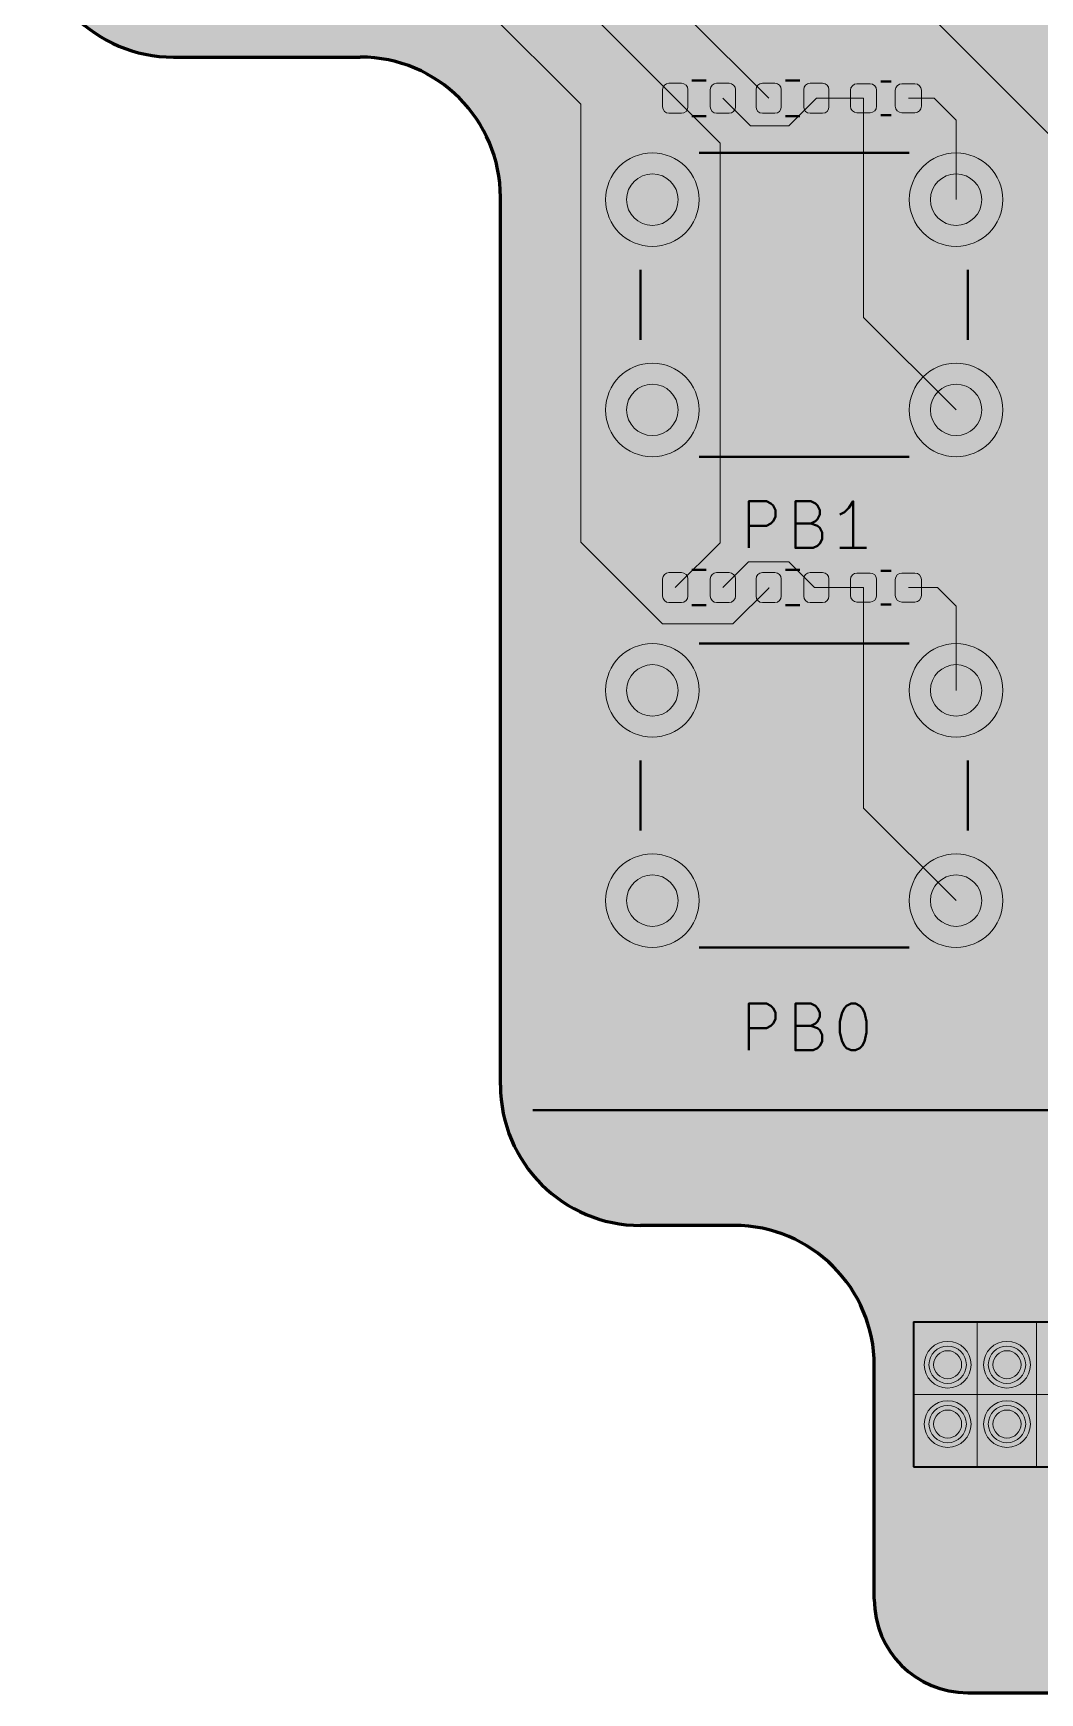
# Model space of a CAD drawing. Header units: millimetres. Extents: x 0 to 100, y -70 to 0.
# Drawn here: x 0 to 21.54, y -70 to -34.49 of the extents above; entities that cross this region are included whole.
import ezdxf

# ---------------------------------------------------------------- set-up
doc = ezdxf.new("R2010")
doc.units = ezdxf.units.MM
for name, color, linetype, lineweight, true_color in [('application board pcb edge', 18, 'Continuous', 60, 0x000000), ('application board tht F.Cu', 8, 'Continuous', 18, 0x777779), ('application board tht F.Silkscreen', 18, 'Continuous', 40, 0x000000), ('GPIO connector frame', 18, 'Continuous', 35, 0x000000), ('GPIO connector holes', 18, 'Continuous', 5, 0x000000), ('pcb board fill', 7, 'Continuous', 13, 0xefefef)]:
    doc.layers.add(name, color=color, linetype=linetype, lineweight=lineweight, true_color=true_color)

msp = doc.modelspace()

# ---------------------------------------------------------------- hatches: boundary and pattern name
at = {"layer": 'pcb board fill', "transparency": 33554687}
h = msp.add_hatch(color=256, dxfattribs=at)
edge = h.paths.add_edge_path(flags=0)
edge.add_line((100, -67.01), (100, -35.01))
edge.add_line((100, -35.01), (100, -3))
edge.add_arc((97, -3), 3, 0, 90)
edge.add_line((97, 0), (50, 0))
edge.add_line((50, 0), (3, 0))
edge.add_arc((3, -3), 3, 90, 180)
edge.add_line((0, -3), (0, -32))
edge.add_arc((3, -32), 3, 180, 270)
edge.add_line((3, -35), (7, -35))
edge.add_arc((7, -38), 3, 0, 90, ccw=False)
edge.add_line((10, -38), (10, -57))
edge.add_arc((13, -57), 3, 180, 270)
edge.add_line((13, -60), (15, -60))
edge.add_arc((15, -63), 3, 0, 90, ccw=False)
edge.add_line((18, -63), (18, -68))
edge.add_arc((20, -68), 2, 180, 270)
edge.add_line((20, -70), (50, -70))
edge.add_line((50, -70), (97, -70.000025))
edge.add_arc((96.9974, -66.9974), 3.002626, 270.0496133, 359.7595675)

# ---------------------------------------------------------------- linework, layer by layer
at = {"layer": 'application board pcb edge', "color": 18, "true_color": 0x000000, "flags": 128}
for points in [[(0, -32, 0.414213562), (3, -35)], [(10, -38, 0.414213562), (7, -35)], [(10, -57, 0.414213562), (13, -60)], [(18, -63, 0.414213562), (15, -60)], [(18, -68, 0.414213562), (20, -70)]]:
    msp.add_lwpolyline(points, format="xyb", dxfattribs=at)
for points in [[(3, -35), (7, -35)], [(10, -57), (10, -38)], [(15, -60), (13, -60)], [(18, -68), (18, -63)], [(20, -70), (50, -70)]]:
    msp.add_lwpolyline(points, dxfattribs=at)
at = {"layer": 'application board tht F.Cu', "flags": 128}
for points in [[(7.82, -29.96), (13.74, -35.88)], [(16, -30.91), (21.78, -36.69)], [(9.66, -33.95), (11.72, -36.01)], [(14.02, -34.16), (15.74, -35.88)], [(14.01, -36.065), (13.999724, -36.116662), (13.970459, -36.160459), (13.926662, -36.189724), (13.875, -36.2), (13.605, -36.2), (13.553338, -36.189724), (13.509541, -36.160459), (13.480276, -36.116662), (13.47, -36.065), (13.47, -35.695), (13.480276, -35.643338), (13.509541, -35.599541), (13.553338, -35.570276), (13.605, -35.56), (13.875, -35.56), (13.926662, -35.570276), (13.970459, -35.599541), (13.999724, -35.643338), (14.01, -35.695), (14.01, -36.065)], [(15.03, -36.065), (15.019724, -36.116662), (14.990459, -36.160459), (14.946662, -36.189724), (14.895, -36.2), (14.625, -36.2), (14.573338, -36.189724), (14.529541, -36.160459), (14.500276, -36.116662), (14.49, -36.065), (14.49, -35.695), (14.500276, -35.643338), (14.529541, -35.599541), (14.573338, -35.570276), (14.625, -35.56), (14.895, -35.56), (14.946662, -35.570276), (14.990459, -35.599541), (15.019724, -35.643338), (15.03, -35.695), (15.03, -36.065)], [(16.01, -36.065), (15.999724, -36.116662), (15.970459, -36.160459), (15.926662, -36.189724), (15.875, -36.2), (15.605, -36.2), (15.553338, -36.189724), (15.509541, -36.160459), (15.480276, -36.116662), (15.47, -36.065), (15.47, -35.695), (15.480276, -35.643338), (15.509541, -35.599541), (15.553338, -35.570276), (15.605, -35.56), (15.875, -35.56), (15.926662, -35.570276), (15.970459, -35.599541), (15.999724, -35.643338), (16.01, -35.695), (16.01, -36.065)], [(17.03, -36.065), (17.019724, -36.116662), (16.990459, -36.160459), (16.946662, -36.189724), (16.895, -36.2), (16.625, -36.2), (16.573338, -36.189724), (16.529541, -36.160459), (16.500276, -36.116662), (16.49, -36.065), (16.49, -35.695), (16.500276, -35.643338), (16.529541, -35.599541), (16.573338, -35.570276), (16.625, -35.56), (16.895, -35.56), (16.946662, -35.570276), (16.990459, -35.599541), (17.019724, -35.643338), (17.03, -35.695), (17.03, -36.065)], [(17.49, -35.71), (17.500657, -35.656424), (17.531005, -35.611005), (17.576424, -35.580657), (17.63, -35.57), (17.91, -35.57), (17.963576, -35.580657), (18.008995, -35.611005), (18.039343, -35.656424), (18.05, -35.71), (18.05, -36.05), (18.039343, -36.103576), (18.008995, -36.148995), (17.963576, -36.179343), (17.91, -36.19), (17.63, -36.19), (17.576424, -36.179343), (17.531005, -36.148995), (17.500657, -36.103576), (17.49, -36.05), (17.49, -35.71)], [(18.45, -35.71), (18.460657, -35.656424), (18.491005, -35.611005), (18.536424, -35.580657), (18.59, -35.57), (18.87, -35.57), (18.923576, -35.580657), (18.968995, -35.611005), (18.999343, -35.656424), (19.01, -35.71), (19.01, -36.05), (18.999343, -36.103576), (18.968995, -36.148995), (18.923576, -36.179343), (18.87, -36.19), (18.59, -36.19), (18.536424, -36.179343), (18.491005, -36.148995), (18.460657, -36.103576), (18.45, -36.05), (18.45, -35.71)], [(11.72, -36.01), (11.72, -45.38)], [(13.74, -35.88), (14.7, -36.84)], [(14.76, -35.88), (15.35, -36.47)], [(16.17, -36.47), (16.76, -35.88)], [(16.76, -35.88), (17.77, -35.88)], [(17.77, -35.88), (17.77, -40.57)], [(19.28, -35.88), (18.73, -35.88)], [(19.75, -36.35), (19.28, -35.88)], [(15.35, -36.47), (16.17, -36.47)], [(19.75, -38.05), (19.75, -36.35)], [(14.7, -36.84), (14.7, -45.39)], [(17.77, -40.57), (19.75, -42.55)], [(11.72, -45.38), (13.47, -47.13)], [(14.7, -45.39), (13.74, -46.35)], [(15.307, -45.803), (14.76, -46.35)], [(16.173, -45.803), (15.307, -45.803)], [(16.72, -46.35), (16.173, -45.803)], [(14.01, -46.535), (13.999724, -46.586662), (13.970459, -46.630459), (13.926662, -46.659724), (13.875, -46.67), (13.605, -46.67), (13.553338, -46.659724), (13.509541, -46.630459), (13.480276, -46.586662), (13.47, -46.535), (13.47, -46.165), (13.480276, -46.113338), (13.509541, -46.069541), (13.553338, -46.040276), (13.605, -46.03), (13.875, -46.03), (13.926662, -46.040276), (13.970459, -46.069541), (13.999724, -46.113338), (14.01, -46.165), (14.01, -46.535)], [(15.03, -46.535), (15.019724, -46.586662), (14.990459, -46.630459), (14.946662, -46.659724), (14.895, -46.67), (14.625, -46.67), (14.573338, -46.659724), (14.529541, -46.630459), (14.500276, -46.586662), (14.49, -46.535), (14.49, -46.165), (14.500276, -46.113338), (14.529541, -46.069541), (14.573338, -46.040276), (14.625, -46.03), (14.895, -46.03), (14.946662, -46.040276), (14.990459, -46.069541), (15.019724, -46.113338), (15.03, -46.165), (15.03, -46.535)], [(16.01, -46.535), (15.999724, -46.586662), (15.970459, -46.630459), (15.926662, -46.659724), (15.875, -46.67), (15.605, -46.67), (15.553338, -46.659724), (15.509541, -46.630459), (15.480276, -46.586662), (15.47, -46.535), (15.47, -46.165), (15.480276, -46.113338), (15.509541, -46.069541), (15.553338, -46.040276), (15.605, -46.03), (15.875, -46.03), (15.926662, -46.040276), (15.970459, -46.069541), (15.999724, -46.113338), (16.01, -46.165), (16.01, -46.535)], [(17.03, -46.535), (17.019724, -46.586662), (16.990459, -46.630459), (16.946662, -46.659724), (16.895, -46.67), (16.625, -46.67), (16.573338, -46.659724), (16.529541, -46.630459), (16.500276, -46.586662), (16.49, -46.535), (16.49, -46.165), (16.500276, -46.113338), (16.529541, -46.069541), (16.573338, -46.040276), (16.625, -46.03), (16.895, -46.03), (16.946662, -46.040276), (16.990459, -46.069541), (17.019724, -46.113338), (17.03, -46.165), (17.03, -46.535)], [(17.49, -46.18), (17.500657, -46.126424), (17.531005, -46.081005), (17.576424, -46.050657), (17.63, -46.04), (17.91, -46.04), (17.963576, -46.050657), (18.008995, -46.081005), (18.039343, -46.126424), (18.05, -46.18), (18.05, -46.52), (18.039343, -46.573576), (18.008995, -46.618995), (17.963576, -46.649343), (17.91, -46.66), (17.63, -46.66), (17.576424, -46.649343), (17.531005, -46.618995), (17.500657, -46.573576), (17.49, -46.52), (17.49, -46.18)], [(18.45, -46.18), (18.460657, -46.126424), (18.491005, -46.081005), (18.536424, -46.050657), (18.59, -46.04), (18.87, -46.04), (18.923576, -46.050657), (18.968995, -46.081005), (18.999343, -46.126424), (19.01, -46.18), (19.01, -46.52), (18.999343, -46.573576), (18.968995, -46.618995), (18.923576, -46.649343), (18.87, -46.66), (18.59, -46.66), (18.536424, -46.649343), (18.491005, -46.618995), (18.460657, -46.573576), (18.45, -46.52), (18.45, -46.18)], [(14.97, -47.13), (15.74, -46.36)], [(15.74, -46.36), (15.74, -46.35)], [(17.77, -46.35), (16.72, -46.35)], [(17.77, -51.07), (17.77, -46.35)], [(18.73, -46.35), (19.35, -46.35)], [(19.35, -46.35), (19.75, -46.75)], [(19.75, -46.75), (19.75, -48.55)], [(13.47, -47.13), (14.97, -47.13)], [(19.75, -53.05), (17.77, -51.07)]]:
    msp.add_lwpolyline(points, dxfattribs=at)
at = {"layer": 'application board tht F.Cu'}
for centre, radius in [((13.25, -38.05), 1), ((19.75, -38.05), 1), ((13.25, -38.05), 0.55), ((19.75, -38.05), 0.55), ((13.25, -42.55), 1), ((19.75, -42.55), 1), ((13.25, -42.55), 0.55), ((19.75, -42.55), 0.55), ((13.25, -48.55), 1), ((19.75, -48.55), 1), ((13.25, -48.55), 0.55), ((19.75, -48.55), 0.55), ((13.25, -53.05), 1), ((19.75, -53.05), 1), ((13.25, -53.05), 0.55), ((19.75, -53.05), 0.55), ((19.57, -62.98), 0.5), ((20.84, -62.98), 0.5), ((19.57, -62.98), 0.3), ((20.84, -62.98), 0.3), ((19.57, -64.25), 0.5), ((20.84, -64.25), 0.5), ((19.57, -64.25), 0.3), ((20.84, -64.25), 0.3)]:
    msp.add_circle(centre, radius, dxfattribs=at)
at = {"layer": 'application board tht F.Silkscreen', "flags": 128}
for points in [[(14.403641, -35.5), (14.096359, -35.5)], [(16.403641, -35.5), (16.096359, -35.5)], [(18.142164, -35.52), (18.357836, -35.52)], [(14.403641, -36.26), (14.096359, -36.26)], [(16.403641, -36.26), (16.096359, -36.26)], [(18.142164, -36.24), (18.357836, -36.24)], [(18.75, -37.05), (14.25, -37.05)], [(13, -39.55), (13, -41.05)], [(20, -41.05), (20, -39.55)], [(14.25, -43.55), (18.75, -43.55)], [(15.311904, -45.50238), (15.311904, -44.50238), (15.692857, -44.50238), (15.788095, -44.55), (15.835714, -44.597619), (15.883333, -44.692857), (15.883333, -44.835714), (15.835714, -44.930952), (15.788095, -44.978571), (15.692857, -45.02619), (15.311904, -45.02619)], [(16.645238, -44.978571), (16.788095, -45.02619), (16.835714, -45.073809), (16.883333, -45.169047), (16.883333, -45.311904), (16.835714, -45.407142), (16.788095, -45.454761), (16.692857, -45.50238), (16.311904, -45.50238), (16.311904, -44.50238), (16.645238, -44.50238), (16.740476, -44.55), (16.788095, -44.597619), (16.835714, -44.692857), (16.835714, -44.788095), (16.788095, -44.883333), (16.740476, -44.930952), (16.645238, -44.978571), (16.311904, -44.978571)], [(17.55, -45.50238), (17.55, -44.50238), (17.454761, -44.645238), (17.359523, -44.740476), (17.264285, -44.788095)], [(17.835714, -45.50238), (17.264285, -45.50238)], [(14.403641, -45.97), (14.096359, -45.97)], [(16.403641, -45.97), (16.096359, -45.97)], [(18.142164, -45.99), (18.357836, -45.99)], [(14.403641, -46.73), (14.096359, -46.73)], [(16.403641, -46.73), (16.096359, -46.73)], [(18.142164, -46.71), (18.357836, -46.71)], [(18.75, -47.55), (14.25, -47.55)], [(13, -50.05), (13, -51.55)], [(20, -51.55), (20, -50.05)], [(14.25, -54.05), (18.75, -54.05)], [(15.311904, -56.25238), (15.311904, -55.25238), (15.692857, -55.25238), (15.788095, -55.3), (15.835714, -55.347619), (15.883333, -55.442857), (15.883333, -55.585714), (15.835714, -55.680952), (15.788095, -55.728571), (15.692857, -55.77619), (15.311904, -55.77619)], [(16.645238, -55.728571), (16.788095, -55.77619), (16.835714, -55.823809), (16.883333, -55.919047), (16.883333, -56.061904), (16.835714, -56.157142), (16.788095, -56.204761), (16.692857, -56.25238), (16.311904, -56.25238), (16.311904, -55.25238), (16.645238, -55.25238), (16.740476, -55.3), (16.788095, -55.347619), (16.835714, -55.442857), (16.835714, -55.538095), (16.788095, -55.633333), (16.740476, -55.680952), (16.645238, -55.728571), (16.311904, -55.728571)], [(17.50238, -55.25238), (17.597619, -55.25238), (17.692857, -55.3), (17.740476, -55.347619), (17.788095, -55.442857), (17.835714, -55.633333), (17.835714, -55.871428), (17.788095, -56.061904), (17.740476, -56.157142), (17.692857, -56.204761), (17.597619, -56.25238), (17.50238, -56.25238), (17.407142, -56.204761), (17.359523, -56.157142), (17.311904, -56.061904), (17.264285, -55.871428), (17.264285, -55.633333), (17.311904, -55.442857), (17.359523, -55.347619), (17.407142, -55.3), (17.50238, -55.25238)], [(24.12, -57.53), (10.69, -57.53)]]:
    msp.add_lwpolyline(points, dxfattribs=at)
at = {"layer": 'GPIO connector frame'}
for p, q in [((18.84, -62.065), (18.84, -63.615)), ((18.84, -62.065), (48.24, -62.065)), ((18.84, -63.615), (18.84, -65.165)), ((18.84, -65.165), (48.24, -65.165))]:
    msp.add_line(p, q, dxfattribs=at)
at = {"layer": 'GPIO connector holes'}
for p, q in [((20.205, -62.065), (20.205, -63.615)), ((21.475, -62.065), (21.475, -63.615)), ((18.84, -63.615), (48.24, -63.615)), ((20.205, -63.615), (20.205, -65.165)), ((21.475, -63.615), (21.475, -65.165))]:
    msp.add_line(p, q, dxfattribs=at)
for centre in [(19.57, -62.98), (20.84, -62.98), (19.57, -64.25), (20.84, -64.25)]:
    msp.add_circle(centre, 0.4, dxfattribs=at)

doc.saveas('drawing.dxf')
